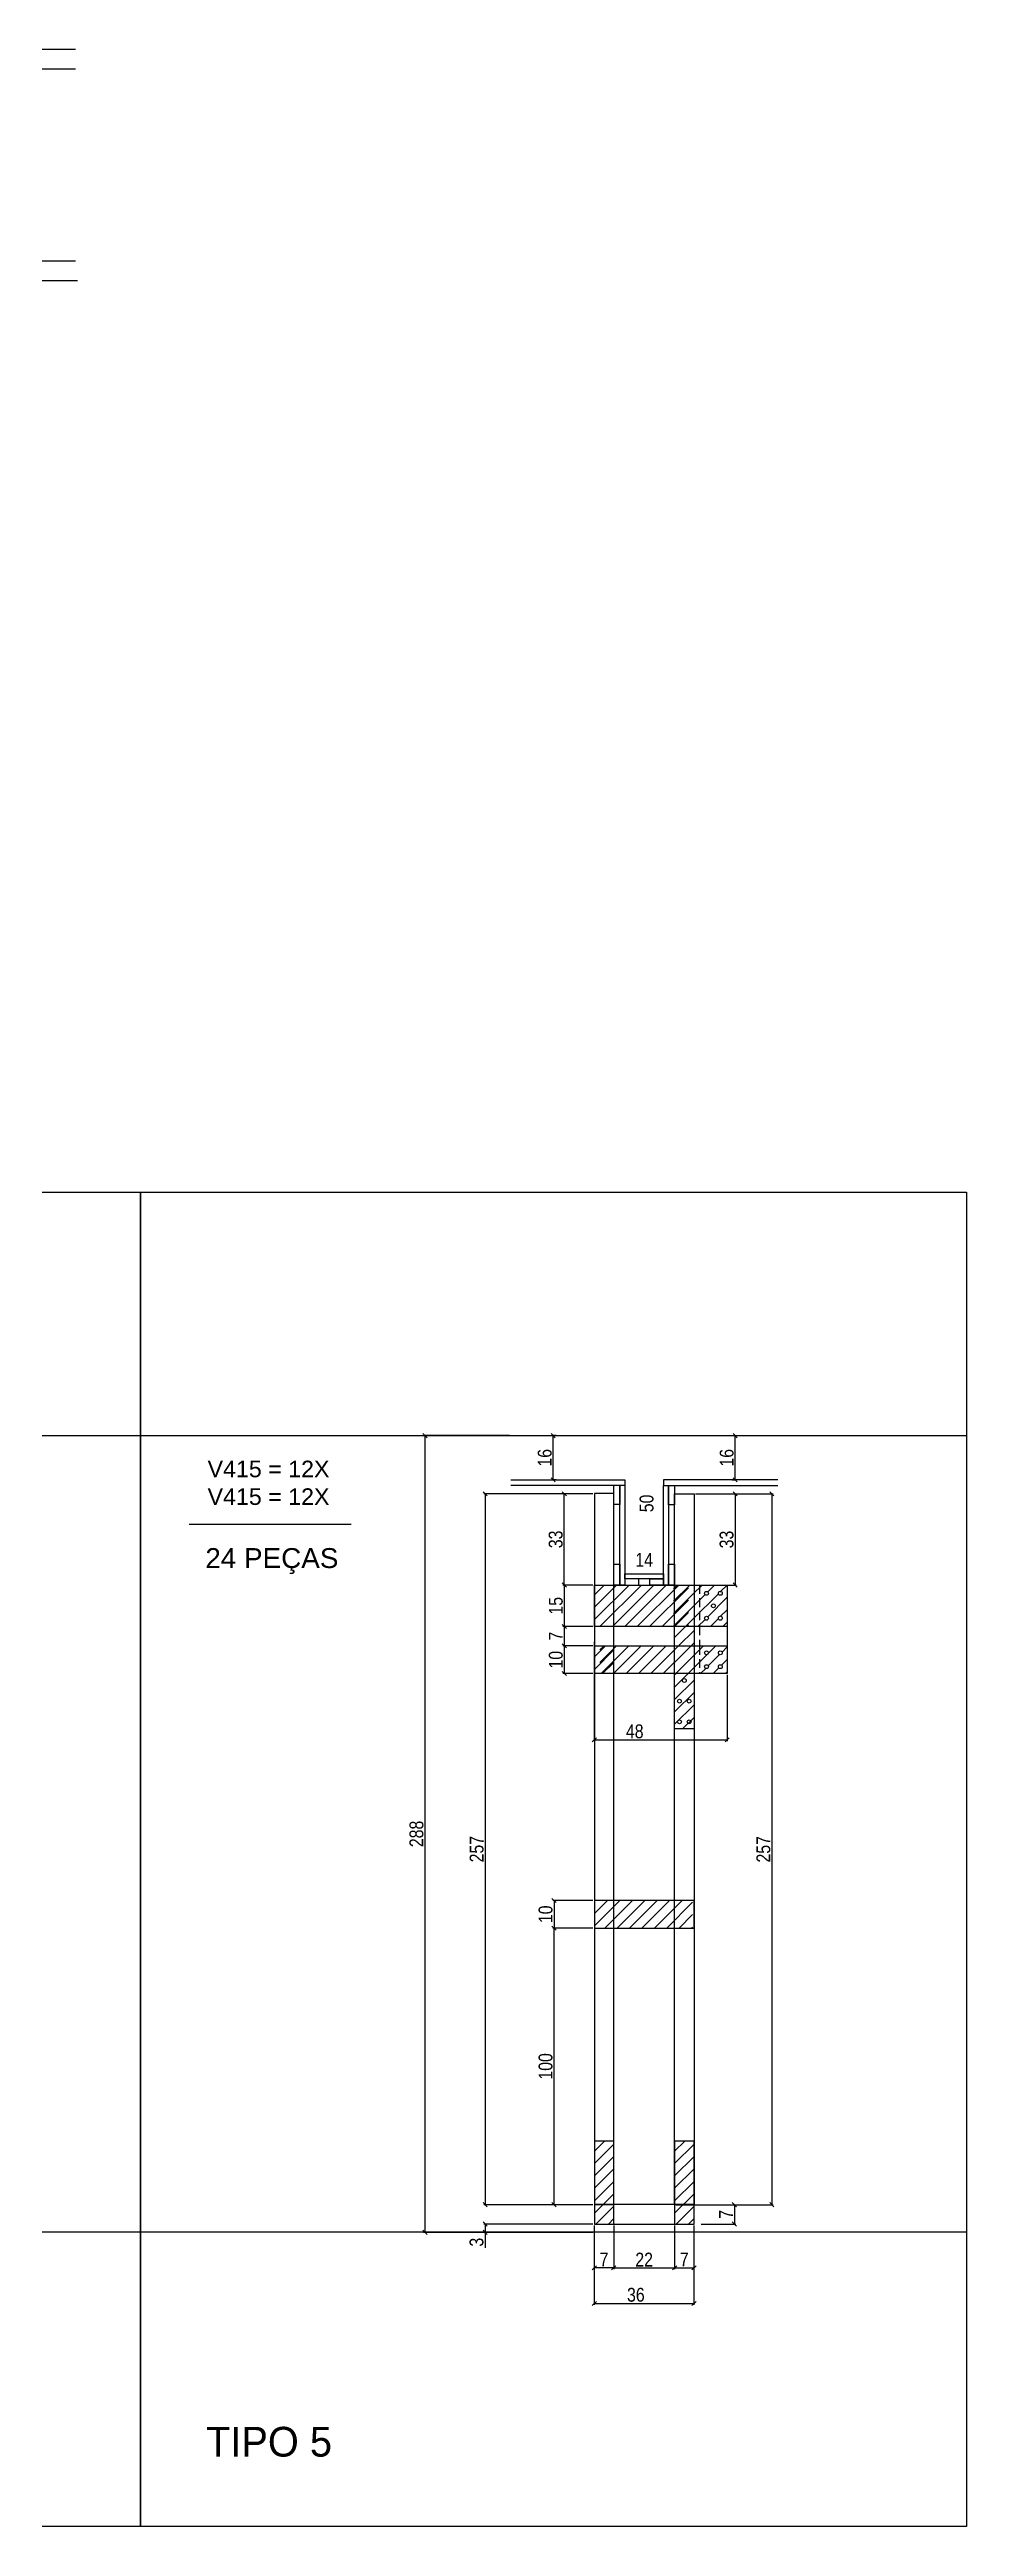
# Model space of a CAD drawing. Extents: x 17311 to 161354, y 153625 to 213544.
# Drawn here: x 21972 to 22635, y 209478 to 211269 of the extents above; entities that cross this region are included whole.
import ezdxf

# ---------------------------------------------------------------- set-up
doc = ezdxf.new("R2010")
doc.units = 0
doc.linetypes.add('DASHED2', pattern=[9.525, 6.35, -3.175])
doc.layers.get('0').update_dxf_attribs({"linetype": 'CONTINUOUS'})
doc.layers.get('DEFPOINTS').update_dxf_attribs({"linetype": 'CONTINUOUS'})
for name, color, linetype in [('8', 111, 'CONTINUOUS'), ('COTA', 241, 'CONTINUOUS'), ('detalhes', 4, 'CONTINUOUS'), ('HACHURA', 8, 'CONTINUOUS'), ('MTH-FACE-VIGA', 7, 'CONTINUOUS'), ('Painéis', 200, 'CONTINUOUS'), ('SARR_2.2x10', 60, 'CONTINUOUS'), ('SARR_7x7', 40, 'CONTINUOUS'), ('TIRAS REESCORAMENTO', 252, 'CONTINUOUS'), ('VIGAS', 3, 'CONTINUOUS')]:
    doc.layers.add(name, color=color, linetype=linetype)
doc.styles.add('COTA TECNICA 2X', font='techl___.ttf', dxfattribs={"height": 10})
doc.styles.add('R80-50', font='arial.ttf', dxfattribs={"height": 10})
doc.styles.add('ROMAS860', font='ROMAS860.SHX', dxfattribs={"height": 8.5})
doc.dimstyles.new('SECAO', dxfattribs={"dimscale": 0.333333, "dimtxt": 5, "dimasz": 9, "dimexe": 3, "dimexo": 3, "dimgap": 3, "dimtad": 1, "dimdec": 1, "dimlfac": 0.5, "dimzin": 12, "dimdsep": 46, "dimtxsty": 'COTA TECNICA 2X', "dimblk1": 'OBLIQUE', "dimblk2": 'OBLIQUE', "dimsah": 1, "dimcen": 0.9, "dimclrd": 4, "dimclre": 4, "dimclrt": 240, "dimadec": 1, "dimazin": 3, "dimtfac": 1, "dimtdec": 1, "dimtmove": 0, "dimatfit": 3, "dimfxl": 1, "dimtolj": 1, "dimtzin": 12, "dimarcsym": 0})
pattern_1 = [(45, (-3771.8576, 12617.5495), (-4.49012806, 4.49012806), [])]
pattern_2 = [(45, (-3761.8576, 12617.5495), (-4.49012806, 4.49012806), [])]

# ---------------------------------------------------------------- blocks, each defined once
blk = doc.blocks.new('_Oblique')
at = {"color": 0, "linetype": 'ByBlock', "lineweight": -2}
blk.add_line((-0.5, -0.5), (0.5, 0.5), dxfattribs=at)
blk = doc.blocks.new('*D2937')
at = {"layer": 'DEFPOINTS', "color": 0, "transparency": 16777216}
for p in [(22365.7, 210224.4), (22286.8, 209710.3), (22365.7, 209710.3)]:
    blk.add_point(p, dxfattribs=at)
at = {"layer": 'detalhes', "color": 4, "lineweight": -2, "transparency": 16777216}
for p, q in [((22364.7, 210224.4), (22285.8, 210224.4)), ((22286.8, 210224.4), (22286.8, 209710.3)), ((22364.7, 209710.3), (22285.8, 209710.3))]:
    blk.add_line(p, q, dxfattribs=at)
at = {"layer": 'detalhes', "color": 4, "lineweight": -2, "transparency": 16777216, "xscale": 3, "yscale": 3, "zscale": 3}
for p, rotation in [((22286.8, 210224.4), 90), ((22286.8, 209710.3), 270)]:
    blk.add_blockref('_Oblique', p, dxfattribs=dict(at, rotation=rotation))
at = {"layer": 'detalhes', "color": 240, "transparency": 16777216, "insert": (22280.7, 209967.4), "char_height": 10, "attachment_point": 5, "rotation": 90, "style": 'COTA TECNICA 2X'}
blk.add_mtext('\\A1;257', dxfattribs=at)
blk = doc.blocks.new('*D2938')
at = {"layer": 'DEFPOINTS', "color": 0, "transparency": 16777216}
for p in [(22365.7, 209696.3), (22437.7, 209696.3), (22437.7, 209638.9)]:
    blk.add_point(p, dxfattribs=at)
at = {"layer": 'detalhes', "color": 4, "lineweight": -2, "transparency": 16777216}
for p, q in [((22365.7, 209695.3), (22365.7, 209637.9)), ((22437.7, 209695.3), (22437.7, 209637.9)), ((22365.7, 209638.9), (22437.7, 209638.9))]:
    blk.add_line(p, q, dxfattribs=at)
at = {"layer": 'detalhes', "color": 4, "lineweight": -2, "transparency": 16777216, "xscale": 3, "yscale": 3, "zscale": 3, "rotation": 180}
blk.add_blockref('_Oblique', (22365.7, 209638.9), dxfattribs=at)
at = {"layer": 'detalhes', "color": 4, "lineweight": -2, "transparency": 16777216, "xscale": 3, "yscale": 3, "zscale": 3}
blk.add_blockref('_Oblique', (22437.7, 209638.9), dxfattribs=at)
at = {"layer": 'detalhes', "color": 240, "transparency": 16777216, "insert": (22395.7, 209645.1), "char_height": 10, "attachment_point": 5, "style": 'COTA TECNICA 2X'}
blk.add_mtext('\\A1;36', dxfattribs=at)
blk = doc.blocks.new('*D2939')
at = {"layer": 'DEFPOINTS', "color": 0, "transparency": 16777216}
for p in [(22379.7, 209696.3), (22423.7, 209696.3), (22423.7, 209664.6)]:
    blk.add_point(p, dxfattribs=at)
at = {"layer": 'detalhes', "color": 4, "lineweight": -2, "transparency": 16777216}
for p, q in [((22379.7, 209695.3), (22379.7, 209663.6)), ((22423.7, 209695.3), (22423.7, 209663.6)), ((22379.7, 209664.6), (22423.7, 209664.6))]:
    blk.add_line(p, q, dxfattribs=at)
at = {"layer": 'detalhes', "color": 4, "lineweight": -2, "transparency": 16777216, "xscale": 3, "yscale": 3, "zscale": 3, "rotation": 180}
blk.add_blockref('_Oblique', (22379.7, 209664.6), dxfattribs=at)
at = {"layer": 'detalhes', "color": 4, "lineweight": -2, "transparency": 16777216, "xscale": 3, "yscale": 3, "zscale": 3}
blk.add_blockref('_Oblique', (22423.7, 209664.6), dxfattribs=at)
at = {"layer": 'detalhes', "color": 240, "transparency": 16777216, "insert": (22401.7, 209670.6), "char_height": 10, "attachment_point": 5, "style": 'COTA TECNICA 2X'}
blk.add_mtext('\\A1;22', dxfattribs=at)
blk = doc.blocks.new('*D2940')
at = {"layer": 'DEFPOINTS', "color": 0, "transparency": 16777216}
for p in [(22423.7, 209664.6), (22437.7, 209664.6), (22437.7, 209664.6)]:
    blk.add_point(p, dxfattribs=at)
at = {"layer": 'detalhes', "color": 4, "lineweight": -2, "transparency": 16777216}
blk.add_line((22423.7, 209664.6), (22437.7, 209664.6), dxfattribs=at)
at = {"layer": 'detalhes', "color": 4, "lineweight": -2, "transparency": 16777216, "xscale": 3, "yscale": 3, "zscale": 3, "rotation": 180}
blk.add_blockref('_Oblique', (22423.7, 209664.6), dxfattribs=at)
at = {"layer": 'detalhes', "color": 4, "lineweight": -2, "transparency": 16777216, "xscale": 3, "yscale": 3, "zscale": 3}
blk.add_blockref('_Oblique', (22437.7, 209664.6), dxfattribs=at)
at = {"layer": 'detalhes', "color": 240, "transparency": 16777216, "insert": (22430.7, 209670.7), "char_height": 10, "attachment_point": 5, "style": 'COTA TECNICA 2X'}
blk.add_mtext('\\A1;7', dxfattribs=at)
blk = doc.blocks.new('*D2941')
at = {"layer": 'DEFPOINTS', "color": 0, "transparency": 16777216}
for p in [(22365.7, 209664.6), (22365.7, 209664.6), (22379.7, 209664.6)]:
    blk.add_point(p, dxfattribs=at)
at = {"layer": 'detalhes', "color": 4, "lineweight": -2, "transparency": 16777216}
blk.add_line((22379.7, 209664.6), (22365.7, 209664.6), dxfattribs=at)
at = {"layer": 'detalhes', "color": 4, "lineweight": -2, "transparency": 16777216, "xscale": 3, "yscale": 3, "zscale": 3, "rotation": 180}
blk.add_blockref('_Oblique', (22365.7, 209664.6), dxfattribs=at)
at = {"layer": 'detalhes', "color": 4, "lineweight": -2, "transparency": 16777216, "xscale": 3, "yscale": 3, "zscale": 3}
blk.add_blockref('_Oblique', (22379.7, 209664.6), dxfattribs=at)
at = {"layer": 'detalhes', "color": 240, "transparency": 16777216, "insert": (22372.7, 209670.7), "char_height": 10, "attachment_point": 5, "style": 'COTA TECNICA 2X'}
blk.add_mtext('\\A1;7', dxfattribs=at)
blk = doc.blocks.new('*D2942')
at = {"layer": 'DEFPOINTS', "color": 0, "transparency": 16777216}
for p in [(22365.7, 209930.3), (22336.6, 209910.3), (22365.7, 209910.3)]:
    blk.add_point(p, dxfattribs=at)
at = {"layer": 'detalhes', "color": 4, "lineweight": -2, "transparency": 16777216}
for p, q in [((22364.7, 209930.3), (22335.6, 209930.3)), ((22336.6, 209930.3), (22336.6, 209910.3)), ((22364.7, 209910.3), (22335.6, 209910.3))]:
    blk.add_line(p, q, dxfattribs=at)
at = {"layer": 'detalhes', "color": 4, "lineweight": -2, "transparency": 16777216, "xscale": 3, "yscale": 3, "zscale": 3}
for p, rotation in [((22336.6, 209930.3), 90), ((22336.6, 209910.3), 270)]:
    blk.add_blockref('_Oblique', p, dxfattribs=dict(at, rotation=rotation))
at = {"layer": 'detalhes', "color": 240, "transparency": 16777216, "insert": (22330.5, 209920.3), "char_height": 10, "attachment_point": 5, "rotation": 90, "style": 'COTA TECNICA 2X'}
blk.add_mtext('\\A1;10', dxfattribs=at)
blk = doc.blocks.new('*D2943')
at = {"layer": 'DEFPOINTS', "color": 0, "transparency": 16777216}
for p in [(22344, 210224.4), (22365.7, 210224.4), (22365.7, 210158.4)]:
    blk.add_point(p, dxfattribs=at)
at = {"layer": 'detalhes', "color": 4, "lineweight": -2, "transparency": 16777216}
for p, q in [((22364.7, 210224.4), (22343, 210224.4)), ((22344, 210158.4), (22344, 210224.4)), ((22364.7, 210158.4), (22343, 210158.4))]:
    blk.add_line(p, q, dxfattribs=at)
at = {"layer": 'detalhes', "color": 4, "lineweight": -2, "transparency": 16777216, "xscale": 3, "yscale": 3, "zscale": 3}
for p, rotation in [((22344, 210224.4), 90), ((22344, 210158.4), 270)]:
    blk.add_blockref('_Oblique', p, dxfattribs=dict(at, rotation=rotation))
at = {"layer": 'detalhes', "color": 240, "transparency": 16777216, "insert": (22337.8, 210191.4), "char_height": 10, "attachment_point": 5, "rotation": 90, "style": 'COTA TECNICA 2X'}
blk.add_mtext('\\A1;33', dxfattribs=at)
blk = doc.blocks.new('*D2944')
at = {"layer": 'DEFPOINTS', "color": 0, "transparency": 16777216}
for p in [(22437.7, 210224.3), (22437.7, 210158.4), (22467.5, 210158.4)]:
    blk.add_point(p, dxfattribs=at)
at = {"layer": 'detalhes', "color": 4, "lineweight": -2, "transparency": 16777216}
for p, q in [((22438.7, 210224.3), (22468.5, 210224.3)), ((22467.5, 210224.3), (22467.5, 210158.4)), ((22438.7, 210158.4), (22468.5, 210158.4))]:
    blk.add_line(p, q, dxfattribs=at)
at = {"layer": 'detalhes', "color": 4, "lineweight": -2, "transparency": 16777216, "xscale": 3, "yscale": 3, "zscale": 3}
for p, rotation in [((22467.5, 210224.3), 90), ((22467.5, 210158.4), 270)]:
    blk.add_blockref('_Oblique', p, dxfattribs=dict(at, rotation=rotation))
at = {"layer": 'detalhes', "color": 240, "transparency": 16777216, "insert": (22461.3, 210191.3), "char_height": 10, "attachment_point": 5, "rotation": 90, "style": 'COTA TECNICA 2X'}
blk.add_mtext('\\A1;33', dxfattribs=at)
blk = doc.blocks.new('*D2945')
at = {"layer": 'DEFPOINTS', "color": 0, "transparency": 16777216}
for p in [(22305.3, 210266.4), (22243.3, 209690.3), (22365.7, 209690.3)]:
    blk.add_point(p, dxfattribs=at)
at = {"layer": 'detalhes', "color": 4, "lineweight": -2, "transparency": 16777216}
for p, q in [((22304.3, 210266.4), (22242.3, 210266.4)), ((22243.3, 210266.4), (22243.3, 209690.3)), ((22364.7, 209690.3), (22242.3, 209690.3))]:
    blk.add_line(p, q, dxfattribs=at)
at = {"layer": 'detalhes', "color": 4, "lineweight": -2, "transparency": 16777216, "xscale": 3, "yscale": 3, "zscale": 3}
for p, rotation in [((22243.3, 210266.4), 90), ((22243.3, 209690.3), 270)]:
    blk.add_blockref('_Oblique', p, dxfattribs=dict(at, rotation=rotation))
at = {"layer": 'detalhes', "color": 240, "transparency": 16777216, "insert": (22237.2, 209978.4), "char_height": 10, "attachment_point": 5, "rotation": 90, "style": 'COTA TECNICA 2X'}
blk.add_mtext('\\A1;288', dxfattribs=at)
blk = doc.blocks.new('*D2946')
at = {"layer": 'DEFPOINTS', "color": 0, "transparency": 16777216}
for p in [(22286.8, 209690.3), (22365.7, 209696.3), (22365.7, 209690.3)]:
    blk.add_point(p, dxfattribs=at)
at = {"layer": 'detalhes', "color": 4, "lineweight": -2, "transparency": 16777216}
for p, q in [((22364.7, 209696.3), (22285.8, 209696.3)), ((22364.7, 209690.3), (22285.8, 209690.3)), ((22286.8, 209696.3), (22286.8, 209690.3)), ((22286.8, 209690.3), (22286.8, 209679))]:
    blk.add_line(p, q, dxfattribs=at)
at = {"layer": 'detalhes', "color": 4, "lineweight": -2, "transparency": 16777216, "xscale": 3, "yscale": 3, "zscale": 3}
for p, rotation in [((22286.8, 209696.3), 90), ((22286.8, 209690.3), 270)]:
    blk.add_blockref('_Oblique', p, dxfattribs=dict(at, rotation=rotation))
at = {"layer": 'detalhes', "color": 240, "transparency": 16777216, "insert": (22280.6, 209683.2), "char_height": 10, "attachment_point": 5, "rotation": 90, "style": 'COTA TECNICA 2X'}
blk.add_mtext('\\A1;3', dxfattribs=at)
blk = doc.blocks.new('*D2947')
at = {"layer": 'DEFPOINTS', "color": 0, "transparency": 16777216}
for p in [(22402.8, 210266.4), (22409.6, 210266.4), (22402.8, 210166.4)]:
    blk.add_point(p, dxfattribs=at)
at = {"layer": 'detalhes', "color": 240, "transparency": 16777216, "insert": (22403.5, 210217.4), "char_height": 10, "attachment_point": 5, "rotation": 90, "style": 'COTA TECNICA 2X'}
blk.add_mtext('\\A1;50', dxfattribs=at)
blk = doc.blocks.new('*D2948')
at = {"layer": 'DEFPOINTS', "color": 0, "transparency": 16777216}
for p in [(22387.7, 210170.5), (22415.7, 210170.5), (22415.7, 210170.5)]:
    blk.add_point(p, dxfattribs=at)
at = {"layer": 'detalhes', "color": 240, "transparency": 16777216, "insert": (22401.7, 210176.6), "char_height": 10, "attachment_point": 5, "style": 'COTA TECNICA 2X'}
blk.add_mtext('\\A1;14', dxfattribs=at)
blk = doc.blocks.new('*D2949')
at = {"layer": 'DEFPOINTS', "color": 0, "transparency": 16777216}
for p in [(22336.6, 209910.3), (22365.7, 209910.3), (22364.7, 209710.3)]:
    blk.add_point(p, dxfattribs=at)
at = {"layer": 'detalhes', "color": 4, "lineweight": -2, "transparency": 16777216}
for p, q in [((22364.7, 209910.3), (22335.6, 209910.3)), ((22336.6, 209710.3), (22336.6, 209910.3)), ((22363.7, 209710.3), (22335.6, 209710.3))]:
    blk.add_line(p, q, dxfattribs=at)
at = {"layer": 'detalhes', "color": 4, "lineweight": -2, "transparency": 16777216, "xscale": 3, "yscale": 3, "zscale": 3}
for p, rotation in [((22336.6, 209910.3), 90), ((22336.6, 209710.3), 270)]:
    blk.add_blockref('_Oblique', p, dxfattribs=dict(at, rotation=rotation))
at = {"layer": 'detalhes', "color": 240, "transparency": 16777216, "insert": (22330.5, 209810.3), "char_height": 10, "attachment_point": 5, "rotation": 90, "style": 'COTA TECNICA 2X'}
blk.add_mtext('\\A1;100', dxfattribs=at)
blk = doc.blocks.new('*D2950')
at = {"layer": 'DEFPOINTS', "color": 0, "transparency": 16777216}
for p in [(22365.7, 210118.4), (22461.7, 210094.4), (22461.7, 210046.4)]:
    blk.add_point(p, dxfattribs=at)
at = {"layer": 'detalhes', "color": 4, "lineweight": -2, "transparency": 16777216}
for p, q in [((22365.7, 210117.4), (22365.7, 210045.4)), ((22461.7, 210093.4), (22461.7, 210045.4)), ((22365.7, 210046.4), (22461.7, 210046.4))]:
    blk.add_line(p, q, dxfattribs=at)
at = {"layer": 'detalhes', "color": 4, "lineweight": -2, "transparency": 16777216, "xscale": 3, "yscale": 3, "zscale": 3, "rotation": 180}
blk.add_blockref('_Oblique', (22365.7, 210046.4), dxfattribs=at)
at = {"layer": 'detalhes', "color": 4, "lineweight": -2, "transparency": 16777216, "xscale": 3, "yscale": 3, "zscale": 3}
blk.add_blockref('_Oblique', (22461.7, 210046.4), dxfattribs=at)
at = {"layer": 'detalhes', "color": 240, "transparency": 16777216, "insert": (22394.9, 210052.5), "char_height": 10, "attachment_point": 5, "style": 'COTA TECNICA 2X'}
blk.add_mtext('\\A1;48', dxfattribs=at)
blk = doc.blocks.new('*D2951')
at = {"layer": 'DEFPOINTS', "color": 0, "transparency": 16777216}
for p in [(22464.3, 210266.4), (22467.5, 210266.4), (22464.3, 210234.4)]:
    blk.add_point(p, dxfattribs=at)
at = {"layer": 'detalhes', "color": 4, "lineweight": -2, "transparency": 16777216}
for p, q in [((22465.3, 210266.4), (22468.5, 210266.4)), ((22467.5, 210234.4), (22467.5, 210266.4)), ((22465.3, 210234.4), (22468.5, 210234.4))]:
    blk.add_line(p, q, dxfattribs=at)
at = {"layer": 'detalhes', "color": 4, "lineweight": -2, "transparency": 16777216, "xscale": 3, "yscale": 3, "zscale": 3}
for p, rotation in [((22467.5, 210266.4), 90), ((22467.5, 210234.4), 270)]:
    blk.add_blockref('_Oblique', p, dxfattribs=dict(at, rotation=rotation))
at = {"layer": 'detalhes', "color": 240, "transparency": 16777216, "insert": (22461.4, 210250.4), "char_height": 10, "attachment_point": 5, "rotation": 90, "style": 'COTA TECNICA 2X'}
blk.add_mtext('\\A1;16', dxfattribs=at)
blk = doc.blocks.new('*D2952')
at = {"layer": 'DEFPOINTS', "color": 0, "transparency": 16777216}
for p in [(22438.7, 210224.3), (22438.7, 209710.3), (22494, 209710.3)]:
    blk.add_point(p, dxfattribs=at)
at = {"layer": 'detalhes', "color": 4, "lineweight": -2, "transparency": 16777216}
for p, q in [((22439.7, 210224.3), (22495, 210224.3)), ((22494, 210224.3), (22494, 209710.3)), ((22439.7, 209710.3), (22495, 209710.3))]:
    blk.add_line(p, q, dxfattribs=at)
at = {"layer": 'detalhes', "color": 4, "lineweight": -2, "transparency": 16777216, "xscale": 3, "yscale": 3, "zscale": 3}
for p, rotation in [((22494, 210224.3), 90), ((22494, 209710.3), 270)]:
    blk.add_blockref('_Oblique', p, dxfattribs=dict(at, rotation=rotation))
at = {"layer": 'detalhes', "color": 240, "transparency": 16777216, "insert": (22487.9, 209967.3), "char_height": 10, "attachment_point": 5, "rotation": 90, "style": 'COTA TECNICA 2X'}
blk.add_mtext('\\A1;257', dxfattribs=at)
blk = doc.blocks.new('*D2953')
at = {"layer": 'DEFPOINTS', "color": 0, "transparency": 16777216}
for p in [(22423.7, 209710.3), (22441.8, 209696.3), (22466.9, 209696.3)]:
    blk.add_point(p, dxfattribs=at)
at = {"layer": 'detalhes', "color": 4, "lineweight": -2, "transparency": 16777216}
for p, q in [((22424.7, 209710.3), (22467.9, 209710.3)), ((22466.9, 209710.3), (22466.9, 209696.3)), ((22442.8, 209696.3), (22467.9, 209696.3))]:
    blk.add_line(p, q, dxfattribs=at)
at = {"layer": 'detalhes', "color": 4, "lineweight": -2, "transparency": 16777216, "xscale": 3, "yscale": 3, "zscale": 3}
for p, rotation in [((22466.9, 209710.3), 90), ((22466.9, 209696.3), 270)]:
    blk.add_blockref('_Oblique', p, dxfattribs=dict(at, rotation=rotation))
at = {"layer": 'detalhes', "color": 240, "transparency": 16777216, "insert": (22460.8, 209703.3), "char_height": 10, "attachment_point": 5, "rotation": 90, "style": 'COTA TECNICA 2X'}
blk.add_mtext('\\A1;7', dxfattribs=at)
blk = doc.blocks.new('*D2954')
at = {"layer": 'DEFPOINTS', "color": 0, "transparency": 16777216}
for p in [(22365.7, 210158.4), (22344, 210128.4), (22365.7, 210128.4)]:
    blk.add_point(p, dxfattribs=at)
at = {"layer": 'detalhes', "color": 4, "lineweight": -2, "transparency": 16777216}
for p, q in [((22364.7, 210158.4), (22343, 210158.4)), ((22344, 210158.4), (22344, 210128.4)), ((22364.7, 210128.4), (22343, 210128.4))]:
    blk.add_line(p, q, dxfattribs=at)
at = {"layer": 'detalhes', "color": 4, "lineweight": -2, "transparency": 16777216, "xscale": 3, "yscale": 3, "zscale": 3}
for p, rotation in [((22344, 210158.4), 90), ((22344, 210128.4), 270)]:
    blk.add_blockref('_Oblique', p, dxfattribs=dict(at, rotation=rotation))
at = {"layer": 'detalhes', "color": 240, "transparency": 16777216, "insert": (22337.9, 210143.4), "char_height": 10, "attachment_point": 5, "rotation": 90, "style": 'COTA TECNICA 2X'}
blk.add_mtext('\\A1;15', dxfattribs=at)
blk = doc.blocks.new('*D2955')
at = {"layer": 'DEFPOINTS', "color": 0, "transparency": 16777216}
for p in [(22365.7, 210114.4), (22344, 210094.4), (22365.7, 210094.4)]:
    blk.add_point(p, dxfattribs=at)
at = {"layer": 'detalhes', "color": 4, "lineweight": -2, "transparency": 16777216}
for p, q in [((22364.7, 210114.4), (22343, 210114.4)), ((22344, 210114.4), (22344, 210094.4)), ((22364.7, 210094.4), (22343, 210094.4))]:
    blk.add_line(p, q, dxfattribs=at)
at = {"layer": 'detalhes', "color": 4, "lineweight": -2, "transparency": 16777216, "xscale": 3, "yscale": 3, "zscale": 3}
for p, rotation in [((22344, 210114.4), 90), ((22344, 210094.4), 270)]:
    blk.add_blockref('_Oblique', p, dxfattribs=dict(at, rotation=rotation))
at = {"layer": 'detalhes', "color": 240, "transparency": 16777216, "insert": (22337.9, 210104.4), "char_height": 10, "attachment_point": 5, "rotation": 90, "style": 'COTA TECNICA 2X'}
blk.add_mtext('\\A1;10', dxfattribs=at)
blk = doc.blocks.new('*D2956')
at = {"layer": 'DEFPOINTS', "color": 0, "transparency": 16777216}
for p in [(22365.7, 210128.4), (22344, 210114.4), (22365.7, 210114.4)]:
    blk.add_point(p, dxfattribs=at)
at = {"layer": 'detalhes', "color": 4, "lineweight": -2, "transparency": 16777216}
for p, q in [((22364.7, 210128.4), (22343, 210128.4)), ((22344, 210128.4), (22344, 210114.4)), ((22364.7, 210114.4), (22343, 210114.4))]:
    blk.add_line(p, q, dxfattribs=at)
at = {"layer": 'detalhes', "color": 4, "lineweight": -2, "transparency": 16777216, "xscale": 3, "yscale": 3, "zscale": 3}
for p, rotation in [((22344, 210128.4), 90), ((22344, 210114.4), 270)]:
    blk.add_blockref('_Oblique', p, dxfattribs=dict(at, rotation=rotation))
at = {"layer": 'detalhes', "color": 240, "transparency": 16777216, "insert": (22337.9, 210121.4), "char_height": 10, "attachment_point": 5, "rotation": 90, "style": 'COTA TECNICA 2X'}
blk.add_mtext('\\A1;7', dxfattribs=at)
blk = doc.blocks.new('*D2957')
at = {"layer": 'DEFPOINTS', "color": 0, "transparency": 16777216}
for p in [(22336, 210266.4), (22339.1, 210266.4), (22339.1, 210234.4)]:
    blk.add_point(p, dxfattribs=at)
at = {"layer": 'detalhes', "color": 4, "lineweight": -2, "transparency": 16777216}
for p, q in [((22338.1, 210266.4), (22335, 210266.4)), ((22336, 210234.4), (22336, 210266.4)), ((22338.1, 210234.4), (22335, 210234.4))]:
    blk.add_line(p, q, dxfattribs=at)
at = {"layer": 'detalhes', "color": 4, "lineweight": -2, "transparency": 16777216, "xscale": 3, "yscale": 3, "zscale": 3}
for p, rotation in [((22336, 210266.4), 90), ((22336, 210234.4), 270)]:
    blk.add_blockref('_Oblique', p, dxfattribs=dict(at, rotation=rotation))
at = {"layer": 'detalhes', "color": 240, "transparency": 16777216, "insert": (22329.9, 210250.4), "char_height": 10, "attachment_point": 5, "rotation": 90, "style": 'COTA TECNICA 2X'}
blk.add_mtext('\\A1;16', dxfattribs=at)

msp = doc.modelspace()

# ---------------------------------------------------------------- hatches: boundary and pattern name
at = {"layer": 'COTA'}
h = msp.add_hatch(dxfattribs=at)
h.set_pattern_fill('ANSI31', color=256, scale=2, style=0)
h.set_pattern_definition(pattern_2)
h.paths.add_polyline_path([(22433.75, 210158.37), (22365.75, 210158.37), (22365.75, 210128.37), (22433.75, 210128.37)])
h = msp.add_hatch(dxfattribs=at)
h.set_pattern_fill('ANSI31', color=256, scale=2, style=0)
h.set_pattern_definition(pattern_1)
h.paths.add_polyline_path([(22436.95, 210158.37), (22422.95, 210158.37), (22422.95, 210128.37), (22436.95, 210128.37)])
h = msp.add_hatch(dxfattribs=at)
h.set_pattern_fill('ANSI31', color=256, scale=2, style=0)
h.set_pattern_definition(pattern_1)
h.paths.add_polyline_path([(22461.75, 210158.37), (22436.95, 210158.37), (22436.95, 210128.37), (22461.75, 210128.37)])
h.paths.add_polyline_path([(22448.15, 210134.37, -1), (22445.35, 210134.37, -1)], flags=16)
h.paths.add_polyline_path([(22450.35, 210143.37, -1), (22453.15, 210143.37, -1)], flags=16)
h.paths.add_polyline_path([(22445.35, 210152.37, -1), (22448.15, 210152.37, -1)], flags=16)
h.paths.add_polyline_path([(22458.15, 210134.37, -1), (22455.35, 210134.37, -1)], flags=16)
h.paths.add_polyline_path([(22455.35, 210152.37, -1), (22458.15, 210152.37, -1)], flags=16)
h = msp.add_hatch(dxfattribs=at)
h.set_pattern_fill('ANSI31', color=256, scale=2, style=0)
h.set_pattern_definition(pattern_1)
h.paths.add_polyline_path([(22423.75, 210128.37), (22423.75, 210114.37), (22437.75, 210114.37), (22437.75, 210128.37)])
h = msp.add_hatch(dxfattribs=at)
h.set_pattern_fill('ANSI31', color=256, scale=2, style=0)
h.set_pattern_definition(pattern_2)
h.paths.add_polyline_path([(22379.75, 210114.37), (22365.75, 210114.37), (22365.75, 210094.37), (22379.75, 210094.37)])
h = msp.add_hatch(dxfattribs=at)
h.set_pattern_fill('ANSI31', color=256, scale=2, style=0)
h.set_pattern_definition(pattern_1)
h.paths.add_polyline_path([(22423.75, 210114.37), (22369.75, 210114.37), (22369.75, 210094.37), (22423.75, 210094.37)])
h = msp.add_hatch(dxfattribs=at)
h.set_pattern_fill('ANSI31', color=256, scale=2, style=0)
h.set_pattern_definition(pattern_1)
h.paths.add_polyline_path([(22436.95, 210114.37), (22422.95, 210114.37), (22422.95, 210094.37), (22436.95, 210094.37)])
h = msp.add_hatch(dxfattribs=at)
h.set_pattern_fill('ANSI31', color=256, scale=2, style=0)
h.set_pattern_definition(pattern_1)
h.paths.add_polyline_path([(22461.75, 210114.37), (22436.95, 210114.37), (22436.95, 210094.37), (22461.75, 210094.37)])
h.paths.add_polyline_path([(22445.35, 210109.37, -1), (22448.15, 210109.37, -1)], flags=16)
h.paths.add_polyline_path([(22448.15, 210099.37, -1), (22445.35, 210099.37, -1)], flags=16)
h.paths.add_polyline_path([(22455.35, 210109.37, -1), (22458.15, 210109.37, -1)], flags=16)
h.paths.add_polyline_path([(22458.15, 210099.37, -1), (22455.35, 210099.37, -1)], flags=16)
h = msp.add_hatch(dxfattribs=at)
h.set_pattern_fill('ANSI31', color=256, scale=2, style=0)
h.set_pattern_definition(pattern_1)
h.paths.add_polyline_path([(22423.75, 210054.43), (22437.75, 210054.43), (22437.75, 210094.37), (22423.75, 210094.37)])
h = msp.add_hatch(dxfattribs=at)
h.set_pattern_fill('ANSI31', color=256, scale=2, style=0)
h.set_pattern_definition([(45, (-3771.8576, 12637.5495), (-4.49012806, 4.49012806), [])])
h.paths.add_polyline_path([(22436.75, 209930.34), (22365.75, 209930.34), (22365.75, 209910.34), (22436.75, 209910.34)])
h = msp.add_hatch(dxfattribs=at)
h.set_pattern_fill('ANSI31', color=256, scale=2, style=0)
h.set_pattern_definition([(45, (2521.5277, 203887.1345), (-4.490128, 4.490128), [])])
h.paths.add_polyline_path([(22365.75, 209696.33), (22379.75, 209696.33), (22379.75, 209756.33), (22365.75, 209756.33)])
h = msp.add_hatch(dxfattribs=at)
h.set_pattern_fill('ANSI31', color=256, scale=2, style=0)
h.set_pattern_definition([(45, (2579.5277, 203887.1345), (-4.490128, 4.490128), [])])
h.paths.add_polyline_path([(22423.75, 209696.33), (22437.75, 209696.33), (22437.75, 209756.33), (22423.75, 209756.33)])

# ---------------------------------------------------------------- linework, layer by layer
at = {"linetype": 'Continuous'}
msp.add_line((22461.75, 210128.37), (22461.75, 210114.37), dxfattribs=at)
msp.add_line((22437.75, 210054.43), (22423.75, 210054.43))
msp.add_lwpolyline([(22387.75, 209696.33), (22437.75, 209696.33), (22437.75, 209710.33), (22365.75, 209710.33), (22365.75, 209696.33), (22387.75, 209696.33)], dxfattribs=at)
for centre in [(22446.75, 210152.37), (22456.75, 210152.37), (22446.75, 210134.37), (22451.75, 210143.37), (22456.75, 210134.37), (22446.75, 210109.37), (22446.75, 210099.37), (22456.75, 210109.37), (22456.75, 210099.37), (22430.75, 210089.37), (22427.25, 210074.4), (22434.25, 210074.4), (22427.25, 210059.43), (22434.25, 210059.43)]:
    msp.add_circle(centre, 1.4)
at = {"layer": '8', "color": 5, "linetype": 'Continuous'}
for points in [[(22037.78, 209477.62), (21440.97, 209477.62), (21440.97, 210442.41), (22037.78, 210442.41)], [(22634.59, 209477.62), (22037.78, 209477.62), (22037.78, 210442.41), (22634.59, 210442.41)]]:
    msp.add_lwpolyline(points, close=True, dxfattribs=at)
at = {"layer": 'COTA', "linetype": 'DASHED2'}
for p, q in [((22441.75, 210158.37), (22441.75, 210128.37)), ((22441.75, 210128.37), (22441.75, 210114.37)), ((22441.75, 210114.37), (22441.75, 210094.37))]:
    msp.add_line(p, q, dxfattribs=at)
at = {"layer": 'HACHURA', "color": 7}
msp.add_line((22072.93, 210202.37), (22190.08, 210202.37), dxfattribs=at)
at = {"layer": 'MTH-FACE-VIGA', "linetype": 'Continuous'}
for p, q in [((21990.68, 211268.73), (21794.94, 211268.73)), ((21794.94, 211254.73), (21990.68, 211254.73)), ((21793.44, 211101.73), (21992.18, 211101.73)), ((21990.68, 211115.73), (21794.94, 211115.73))]:
    msp.add_line(p, q, dxfattribs=at)
at = {"layer": 'Painéis'}
msp.add_lwpolyline([(22365.75, 209910.34), (22437.75, 209910.34), (22437.75, 209930.34), (22365.75, 209930.34), (22365.75, 209910.34)], dxfattribs=at)
for points in [[(22365.75, 209696.33), (22379.75, 209696.33), (22379.75, 209756.33), (22365.75, 209756.33)], [(22423.75, 209696.33), (22437.75, 209696.33), (22437.75, 209756.33), (22423.75, 209756.33)]]:
    msp.add_lwpolyline(points, close=True, dxfattribs=at)
at = {"layer": 'SARR_2.2x10', "linetype": 'Continuous'}
for points in [[(22461.75, 210128.37), (22365.75, 210128.37), (22365.75, 210158.37), (22461.75, 210158.37)], [(22461.75, 210094.37), (22365.75, 210094.37), (22365.75, 210114.37), (22461.75, 210114.37)]]:
    msp.add_lwpolyline(points, close=True, dxfattribs=at)
at = {"layer": 'SARR_7x7', "linetype": 'Continuous'}
for points in [[(22365.75, 209710.33), (22379.75, 209710.33), (22379.75, 210224.51), (22365.75, 210224.51)], [(22437.75, 209710.33), (22423.75, 209710.33), (22423.75, 210224.29), (22437.75, 210224.29)]]:
    msp.add_lwpolyline(points, close=True, dxfattribs=at)
at = {"layer": 'TIRAS REESCORAMENTO', "linetype": 'ByBlock'}
for p, q in [((22634.59, 210266.33), (17860.1, 210266.33)), ((22305.26, 210266.42), (22498.71, 210266.42)), ((22415.75, 210230.42), (22498.23, 210230.42)), ((22634.59, 209690.33), (17860.1, 209690.33))]:
    msp.add_line(p, q, dxfattribs=at)
for points in [[(22305.26, 210234.42), (22387.75, 210234.42), (22387.75, 210230.42), (22305.26, 210230.42)], [(22387.75, 210158.37), (22384.15, 210158.37), (22384.15, 210230.51), (22387.75, 210230.51), (22387.75, 210158.37)], [(22498.23, 210234.42), (22415.75, 210234.42), (22415.75, 210230.42), (22498.23, 210230.42)], [(22419.35, 210158.37), (22415.75, 210158.37), (22415.75, 210230.42), (22419.35, 210230.42), (22419.35, 210158.37)]]:
    msp.add_lwpolyline(points, dxfattribs=at)
for points in [[(22379.75, 210230.51), (22384.15, 210230.51), (22384.15, 210216.51), (22379.75, 210216.51)], [(22419.35, 210230.42), (22423.75, 210230.42), (22423.75, 210216.42), (22419.35, 210216.42)], [(22379.75, 210173.37), (22384.15, 210173.37), (22384.15, 210158.37), (22379.75, 210158.37)], [(22419.35, 210173.37), (22423.75, 210173.37), (22423.75, 210158.37), (22419.35, 210158.37)], [(22415.75, 210162.77), (22387.75, 210162.77), (22387.75, 210166.37), (22415.75, 210166.37)], [(22397.75, 210158.37), (22397.75, 210162.77), (22387.75, 210162.77), (22387.75, 210158.37)], [(22405.71, 210158.37), (22405.71, 210162.77), (22415.75, 210162.77), (22415.75, 210158.37)]]:
    msp.add_lwpolyline(points, close=True, dxfattribs=at)

# ---------------------------------------------------------------- texts
at = {"linetype": 'Continuous', "style": 'ROMAS860'}
msp.add_text('TIPO 5', height=21.505, dxfattribs=at).set_placement((22085.06, 209528.14))
at = {"layer": 'VIGAS', "color": 7, "attachment_point": 1, "style": 'R80-50'}
for s, width, insert, char_height in [('V415 = 12X\\PV415 = 12X', 124.324, (22086.23, 210248.3), 12), ('24 PEÇAS', 162.221, (22084.61, 210185.08), 14.4)]:
    msp.add_mtext_dynamic_manual_height_columns(s, width=width, gutter_width=50, heights=[0], dxfattribs=dict(at, insert=insert, char_height=char_height))

# ---------------------------------------------------------------- dimensions: what is measured, and where the dimension line sits
at = {"layer": 'detalhes', "color": 3}
for base, p1, p2, picture, middle in [((22243.28, 209690.33), (22305.26, 210266.42), (22365.75, 209690.33), '*D2945', (22237.19, 209978.37)), ((22335.99, 210266.42), (22339.15, 210234.42), (22339.15, 210266.42), '*D2957', (22329.89, 210250.42)), ((22467.5, 210266.42), (22464.34, 210234.42), (22464.34, 210266.42), '*D2951', (22461.4, 210250.42)), ((22286.79, 209710.33), (22365.75, 210224.41), (22365.75, 209710.33), '*D2937', (22280.68, 209967.37)), ((22343.98, 210224.41), (22365.75, 210158.37), (22365.75, 210224.41), '*D2943', (22337.76, 210191.39)), ((22467.5, 210158.37), (22437.75, 210224.29), (22437.75, 210158.37), '*D2944', (22461.28, 210191.33)), ((22494.04, 209710.33), (22438.75, 210224.29), (22438.75, 209710.33), '*D2952', (22487.93, 209967.31)), ((22343.98, 210128.37), (22365.75, 210158.37), (22365.75, 210128.37), '*D2954', (22337.87, 210143.37)), ((22343.98, 210094.37), (22365.75, 210114.37), (22365.75, 210094.37), '*D2955', (22337.87, 210104.37)), ((22343.98, 210114.37), (22365.75, 210128.37), (22365.75, 210114.37), '*D2956', (22337.9, 210121.37)), ((22336.65, 209910.34), (22365.75, 209930.34), (22365.75, 209910.34), '*D2942', (22330.54, 209920.34)), ((22336.65, 209910.34), (22364.75, 209710.33), (22365.75, 209910.34), '*D2949', (22330.54, 209810.33)), ((22466.89, 209696.33), (22423.75, 209710.33), (22441.8, 209696.33), '*D2953', (22460.82, 209703.33)), ((22286.79, 209690.33), (22365.75, 209696.33), (22365.75, 209690.33), '*D2946', (22280.57, 209683.16))]:
    dim = msp.add_linear_dim(base=base, p1=p1, p2=p2, angle=90, dimstyle='SECAO', dxfattribs=at)
    dim.commit()
    dim.dimension.update_dxf_attribs({"geometry": picture, "text_midpoint": middle})
dim = msp.add_linear_dim(base=(22409.64, 210266.42), p1=(22402.78, 210166.37), p2=(22402.78, 210266.42), angle=90, dimstyle='SECAO', override={"dimse1": 1, "dimse2": 1, "dimsd1": 1, "dimsd2": 1}, dxfattribs=at)
dim.commit()
dim.dimension.update_dxf_attribs({"geometry": '*D2947', "text_midpoint": (22409.64, 210217.39), "dimtype": 160})
dim = msp.add_linear_dim(base=(22415.75, 210170.52), p1=(22387.75, 210170.52), p2=(22415.75, 210170.52), dimstyle='SECAO', override={"dimse1": 1, "dimse2": 1, "dimsd1": 1, "dimsd2": 1}, dxfattribs=at)
dim.commit()
dim.dimension.update_dxf_attribs({"geometry": '*D2948', "text_midpoint": (22401.75, 210176.6)})
for base, p1, p2, picture, middle in [((22461.75, 210046.45), (22365.75, 210118.37), (22461.75, 210094.37), '*D2950', (22394.93, 210046.45)), ((22437.75, 209638.87), (22365.75, 209696.33), (22437.75, 209696.33), '*D2938', (22395.75, 209638.87)), ((22423.75, 209664.59), (22379.75, 209696.33), (22423.75, 209696.33), '*D2939', (22401.75, 209664.59)), ((22437.75, 209664.59), (22423.75, 209664.59), (22437.75, 209664.59), '*D2940', (22430.75, 209664.59))]:
    dim = msp.add_linear_dim(base=base, p1=p1, p2=p2, dimstyle='SECAO', dxfattribs=at)
    dim.commit()
    dim.dimension.update_dxf_attribs({"geometry": picture, "text_midpoint": middle, "dimtype": 160})
dim = msp.add_linear_dim(base=(22365.75, 209664.59), p1=(22379.75, 209664.59), p2=(22365.75, 209664.59), dimstyle='SECAO', dxfattribs=at)
dim.commit()
dim.dimension.update_dxf_attribs({"geometry": '*D2941', "text_midpoint": (22372.75, 209670.66)})

doc.saveas('drawing.dxf')
